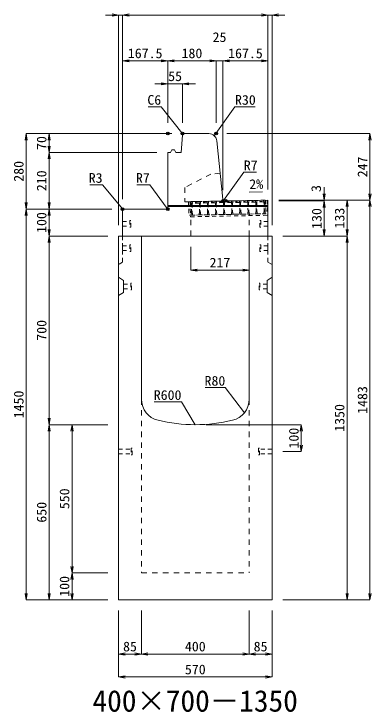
# Model space of a CAD drawing. Units: millimetres at full size; some dimension numbers follow another scale. Extents: x -18734 to 51600, y -18820 to 17820.
# Drawn here: x 46876 to 48203, y -7986 to -5396 of the extents above; entities that cross this region are included whole.
import ezdxf
from ezdxf.enums import TextEntityAlignment as Align

# ---------------------------------------------------------------- set-up
doc = ezdxf.new("R2010")
doc.units = ezdxf.units.MM
doc.header["$LTSCALE"] = 20
doc.header["$PDMODE"] = 32
doc.header["$PDSIZE"] = 10
doc.linetypes.add('USER1', pattern=[2, 1, -1])
doc.linetypes.add('USER2', pattern=[1.35, 0.75, -0.6])
for name, color, linetype, lineweight in [('インサート', 3, 'USER2', 9), ('グレーチング', 7, 'USER2', 5), ('受枠', 3, 'USER2', 9), ('寸法線', 7, 'Continuous', 13), ('引出線', 4, 'Continuous', 13), ('本体', 2, 'Continuous', 13), ('目地', 132, 'Continuous', 5)]:
    doc.layers.add(name, color=color, linetype=linetype, lineweight=lineweight)
doc.layers.add('作業エリア', color=11, linetype='Continuous')
doc.layers.add('文字', color=7, linetype='Continuous')
doc.styles.add('ＭＳ 明朝', font='')
doc.styles.get('ＭＳ 明朝').set_extended_font_data('MS Mincho')

# ---------------------------------------------------------------- blocks, each defined once
blk = doc.blocks.new('open_arrow')
at = {"color": 0, "linetype": 'Continuous', "lineweight": -2}
blk.add_lwpolyline([(7.5, 1.25), (0, 0), (7.5, -1.25)], dxfattribs=at)

msp = doc.modelspace()

# ---------------------------------------------------------------- linework, layer by layer
at = {"layer": 'インサート'}
for p, q in [((47310, -6162.5), (47307, -6162.5)), ((47307, -6162.5), (47307, -6187.5)), ((47310, -6187.5), (47310, -6162.5)), ((47790, -6162.5), (47793, -6162.5)), ((47790, -6187.5), (47790, -6162.5)), ((47793, -6162.5), (47793, -6187.5)), ((47280, -6166.5), (47307, -6166.5)), ((47280, -6166.5), (47280, -6183.5)), ((47280, -6183.5), (47307, -6183.5)), ((47307, -6187.5), (47310, -6187.5)), ((47793, -6187.5), (47790, -6187.5)), ((47820, -6166.5), (47793, -6166.5)), ((47820, -6183.5), (47793, -6183.5)), ((47820, -6166.5), (47820, -6183.5)), ((47280, -6256.5), (47307, -6256.5)), ((47280, -6256.5), (47280, -6273.5)), ((47310, -6252.5), (47307, -6252.5)), ((47307, -6252.5), (47307, -6277.5)), ((47310, -6277.5), (47310, -6252.5)), ((47790, -6252.5), (47793, -6252.5)), ((47790, -6277.5), (47790, -6252.5)), ((47793, -6252.5), (47793, -6277.5)), ((47820, -6256.5), (47793, -6256.5)), ((47820, -6256.5), (47820, -6273.5)), ((47280, -6273.5), (47307, -6273.5)), ((47307, -6277.5), (47310, -6277.5)), ((47793, -6277.5), (47790, -6277.5)), ((47820, -6273.5), (47793, -6273.5)), ((47313.2, -6394.5), (47310.2, -6394.5)), ((47310.2, -6394.5), (47310.2, -6419.5)), ((47313.2, -6419.5), (47313.2, -6394.5)), ((47786.8, -6394.5), (47789.8, -6394.5)), ((47786.8, -6419.5), (47786.8, -6394.5)), ((47789.8, -6394.5), (47789.8, -6419.5)), ((47283.2, -6398.5), (47310.2, -6398.5)), ((47283.2, -6398.5), (47283.2, -6415.5)), ((47283.2, -6415.5), (47310.2, -6415.5)), ((47310.2, -6419.5), (47313.2, -6419.5)), ((47789.8, -6419.5), (47786.8, -6419.5)), ((47816.8, -6398.5), (47789.8, -6398.5)), ((47816.8, -6415.5), (47789.8, -6415.5)), ((47816.8, -6398.5), (47816.8, -6415.5)), ((47265, -7011.5), (47312, -7011.5)), ((47265, -7011.5), (47265, -7028.5)), ((47315, -7007.5), (47312, -7007.5)), ((47312, -7007.5), (47312, -7032.5)), ((47315, -7032.5), (47315, -7007.5)), ((47788, -7007.5), (47785, -7007.5)), ((47785, -7007.5), (47785, -7032.5)), ((47788, -7032.5), (47788, -7007.5)), ((47835, -7011.5), (47788, -7011.5)), ((47835, -7028.5), (47835, -7011.5)), ((47265, -7028.5), (47312, -7028.5)), ((47312, -7032.5), (47315, -7032.5)), ((47785, -7032.5), (47788, -7032.5)), ((47835, -7028.5), (47788, -7028.5))]:
    msp.add_line(p, q, dxfattribs=at)
at = {"layer": 'グレーチング'}
for p, q in [((47533.97, -6092.54), (47808.92, -6087.21)), ((47564.08, -6097.95), (47538.97, -6092.44)), ((47564.08, -6097.95), (47539.08, -6098.44)), ((47594.07, -6097.37), (47568.96, -6091.86)), ((47594.07, -6097.37), (47569.08, -6097.86)), ((47624.07, -6096.79), (47598.96, -6091.28)), ((47624.07, -6096.79), (47599.07, -6097.28)), ((47654.06, -6096.21), (47628.95, -6090.7)), ((47654.06, -6096.21), (47629.07, -6096.7)), ((47684.06, -6095.63), (47658.95, -6090.12)), ((47684.06, -6095.63), (47659.06, -6096.12)), ((47714.05, -6095.05), (47688.94, -6089.54)), ((47714.05, -6095.05), (47689.06, -6095.54)), ((47744.05, -6094.47), (47718.93, -6088.96)), ((47744.05, -6094.47), (47719.05, -6094.95)), ((47774.04, -6093.89), (47748.93, -6088.38)), ((47774.04, -6093.89), (47749.05, -6094.37)), ((47804.04, -6093.31), (47778.92, -6087.8)), ((47804.04, -6093.31), (47779.04, -6093.79)), ((47534.94, -6142.53), (47809.89, -6137.21))]:
    msp.add_line(p, q, dxfattribs=at)
for points in [[(47533.97, -6092.54), (47538.97, -6092.44), (47539.08, -6098.44), (47538.1, -6099.46), (47538.8, -6135.45), (47539.82, -6136.43), (47539.94, -6142.43), (47534.94, -6142.53), (47534.82, -6136.53), (47535.8, -6135.51), (47535.1, -6099.52), (47534.09, -6098.53)], [(47568.8, -6134.87), (47569.81, -6135.85), (47569.93, -6141.85), (47564.93, -6141.95), (47564.82, -6135.95), (47565.8, -6134.93), (47565.1, -6098.93), (47564.08, -6097.95), (47563.96, -6091.96), (47568.96, -6091.86), (47569.08, -6097.86), (47568.1, -6098.88)], [(47598.79, -6134.29), (47599.81, -6135.27), (47599.92, -6141.27), (47594.93, -6141.37), (47594.81, -6135.37), (47595.79, -6134.35), (47595.09, -6098.35), (47594.07, -6097.37), (47593.96, -6091.38), (47598.96, -6091.28), (47599.07, -6097.28), (47598.09, -6098.3)], [(47628.78, -6133.71), (47629.8, -6134.69), (47629.92, -6140.69), (47624.92, -6140.79), (47624.8, -6134.79), (47625.78, -6133.77), (47625.09, -6097.77), (47624.07, -6096.79), (47623.95, -6090.79), (47628.95, -6090.7), (47629.07, -6096.7), (47628.09, -6097.72)], [(47658.78, -6133.13), (47659.8, -6134.11), (47659.91, -6140.11), (47654.91, -6140.2), (47654.8, -6134.21), (47655.78, -6133.19), (47655.08, -6097.19), (47654.06, -6096.21), (47653.95, -6090.21), (47658.95, -6090.12), (47659.06, -6096.12), (47658.08, -6097.14)], [(47685.77, -6132.61), (47685.08, -6096.61), (47684.06, -6095.63), (47683.94, -6089.63), (47688.94, -6089.54), (47689.06, -6095.54), (47688.08, -6096.55), (47688.77, -6132.55), (47689.79, -6133.53), (47689.91, -6139.53), (47684.91, -6139.62), (47684.79, -6133.63)], [(47715.77, -6132.03), (47715.07, -6096.03), (47714.05, -6095.05), (47713.94, -6089.05), (47718.93, -6088.96), (47719.05, -6094.95), (47718.07, -6095.97), (47718.77, -6131.97), (47719.79, -6132.95), (47719.9, -6138.95), (47714.9, -6139.04), (47714.79, -6133.04)], [(47749.05, -6094.37), (47748.06, -6095.39), (47748.76, -6131.39), (47749.78, -6132.37), (47749.9, -6138.37), (47744.9, -6138.46), (47744.78, -6132.46), (47745.76, -6131.44), (47745.07, -6095.45), (47744.05, -6094.47), (47743.93, -6088.47), (47748.93, -6088.38)], [(47779.04, -6093.79), (47778.06, -6094.81), (47778.76, -6130.81), (47779.78, -6131.79), (47779.89, -6137.79), (47774.89, -6137.88), (47774.78, -6131.88), (47775.76, -6130.86), (47775.06, -6094.87), (47774.04, -6093.89), (47773.92, -6087.89), (47778.92, -6087.8)], [(47804.89, -6137.3), (47804.77, -6131.3), (47805.75, -6130.28), (47805.05, -6094.29), (47804.04, -6093.31), (47803.92, -6087.31), (47808.92, -6087.21), (47809.03, -6093.21), (47808.05, -6094.23), (47808.75, -6130.23), (47809.77, -6131.21), (47809.89, -6137.21)]]:
    msp.add_lwpolyline(points, close=True, dxfattribs=at)
at = {"layer": '作業エリア'}
for p in [(47447.5, -5840), (47447.5, -5840), (47502.5, -5840), (47627.5, -5840), (47652.5, -6090), (47665, -6090), (47280, -6120), (47447.5, -6120)]:
    msp.add_point(p, dxfattribs=at)
at = {"layer": '受枠'}
for p, q in [((47524.97, -6092.71), (47817.92, -6087.04)), ((47817.92, -6087.04), (47819, -6143.03)), ((47524.97, -6092.71), (47525.94, -6142.7)), ((47530.97, -6092.59), (47532.05, -6148.58)), ((47811.92, -6087.16), (47812.89, -6137.15)), ((47812.89, -6137.15), (47525.94, -6142.7)), ((47532.05, -6148.58), (47819, -6143.03))]:
    msp.add_line(p, q, dxfattribs=at)
at = {"layer": '受枠', "linetype": 'Continuous'}
msp.add_line((47750.9, -6138.35), (47751.01, -6144.35), dxfattribs=at)
at = {"layer": '寸法線'}
for p, q in [((47328, -5400.05), (47217, -5400.05)), ((47265, -6180), (47265, -5400.05)), ((47280, -5400.05), (47820, -5400.05)), ((47280, -6083), (47280, -5400.05)), ((47280, -6083), (47280, -5400.05)), ((47772, -5400.05), (47883, -5400.05)), ((47820, -6047), (47820, -5400.05)), ((47820, -6047), (47820, -5400.05)), ((47835, -6180), (47835, -5400.05)), ((47280, -5570.05), (47447.5, -5570.05)), ((47280, -6083), (47280, -5570.05)), ((47447.5, -5800), (47447.5, -5570.05)), ((47447.5, -5570.05), (47627.5, -5570.05)), ((47447.5, -5800), (47447.5, -5570.05)), ((47579.5, -5570.05), (47700.5, -5570.05)), ((47627.5, -5800), (47627.5, -5570.05)), ((47627.5, -5800), (47627.5, -5570.05)), ((47652.5, -6050), (47652.5, -5570.05)), ((47652.5, -5570.05), (47820, -5570.05)), ((47652.5, -6050), (47652.5, -5570.05)), ((47820, -6047), (47820, -5570.05)), ((47399.5, -5655.05), (47550.5, -5655.05)), ((47447.5, -5800), (47447.5, -5655.05)), ((47502.5, -5800), (47502.5, -5655.05)), ((46922.06, -5840), (46922.06, -6120)), ((47462.5, -5840), (46922.06, -5840)), ((47007.06, -5910), (47007.06, -5840)), ((47462.5, -5840), (47007.06, -5840)), ((47667.5, -5840), (48198.78, -5840)), ((48198.78, -5840), (48198.78, -6087)), ((47007.06, -6120), (47007.06, -5910)), ((47407.5, -5910), (47007.06, -5910)), ((47407.5, -5910), (47007.06, -5910)), ((48028.78, -6039), (48028.78, -6138)), ((47860, -6087), (48028.78, -6087)), ((47860, -6087), (48113.78, -6087)), ((47860, -6087), (48198.78, -6087)), ((47860, -6087), (48198.78, -6087)), ((48113.78, -6087), (48113.78, -6220)), ((48198.78, -6087), (48198.78, -7570)), ((47860, -6090), (48028.78, -6090)), ((47860, -6090), (48028.78, -6090)), ((48028.78, -6090), (48028.78, -6220)), ((47240, -6120), (46922.06, -6120)), ((46922.06, -7570), (46922.06, -6120)), ((47240, -6120), (46922.06, -6120)), ((47007.06, -6220), (47007.06, -6120)), ((47240, -6120), (47007.06, -6120)), ((47240, -6120), (47007.06, -6120)), ((47007.06, -6220), (47007.06, -6920)), ((47225, -6220), (47007.06, -6220)), ((47225, -6220), (47007.06, -6220)), ((47875, -6220), (48028.78, -6220)), ((47875, -6220), (48113.78, -6220)), ((47875, -6220), (48113.78, -6220)), ((48113.78, -6220), (48113.78, -7570)), ((47533, -6260), (47533, -6346.67)), ((47533, -6346.67), (47750, -6346.67)), ((47225, -6920), (47007.06, -6920)), ((47007.06, -7570), (47007.06, -6920)), ((47225, -6920), (47007.06, -6920)), ((47092.06, -6920), (47092.06, -7470)), ((47225, -6920), (47092.06, -6920)), ((47590, -6920), (47943.78, -6920)), ((47943.78, -6920), (47943.78, -7020)), ((47875, -7020), (47943.78, -7020)), ((47225, -7470), (47092.06, -7470)), ((47092.06, -7470), (47092.06, -7570)), ((47225, -7470), (47092.06, -7470)), ((47225, -7570), (46922.06, -7570)), ((47225, -7570), (47007.06, -7570)), ((47225, -7570), (47092.06, -7570)), ((47875, -7570), (48113.78, -7570)), ((47875, -7570), (48198.78, -7570)), ((47265, -7610), (47265, -7771.16)), ((47265, -7610), (47265, -7856.16)), ((47350, -7610), (47350, -7771.16)), ((47350, -7610), (47350, -7771.16)), ((47750, -7610), (47750, -7771.16)), ((47750, -7610), (47750, -7771.16)), ((47835, -7610), (47835, -7771.16)), ((47835, -7610), (47835, -7856.16)), ((47265, -7771.16), (47350, -7771.16)), ((47350, -7771.16), (47750, -7771.16)), ((47750, -7771.16), (47835, -7771.16)), ((47265, -7856.16), (47835, -7856.16))]:
    msp.add_line(p, q, dxfattribs=at)
at = {"layer": '引出線'}
for points in [[(47505.29, -5842.99), (47423.41, -5740.07), (47375.07, -5740.07)], [(47620.48, -5847.76), (47697.4, -5740.07), (47772.08, -5740.07)], [(47654.14, -6088.19), (47730, -5982.98), (47777.93, -5982.98)], [(47280.88, -6120.88), (47205.62, -6029.7), (47157.89, -6029.7)], [(47445.45, -6117.95), (47380.97, -6029.7), (47333.04, -6029.7)], [(47751.14, -6056.74), (47799.85, -6055.77), (47751.11, -6056.74)], [(47732.76, -6875.58), (47661.5, -6782.47), (47586.83, -6782.47)], [(47550, -6920), (47498.63, -6835.25), (47397.63, -6835.25)]]:
    msp.add_lwpolyline(points, dxfattribs=at)
at = {"layer": '本体'}
for p, q in [((47497.5, -5910), (47502.07, -5845.98)), ((47502.07, -5845.98), (47508.5, -5840)), ((47600.35, -5840), (47508.5, -5840)), ((47651.87, -6083.7), (47630.2, -5867.01)), ((47457.5, -5910), (47462.5, -5900)), ((47462.5, -5900), (47472.5, -5900)), ((47472.5, -5900), (47477.5, -5910)), ((47447.5, -5910), (47447.5, -6113)), ((47447.5, -5910), (47457.5, -5910)), ((47477.5, -5910), (47497.5, -5910)), ((47665, -6090), (47820, -6087)), ((47820, -6220), (47820, -6087)), ((47665, -6090), (47658.83, -6090)), ((47280, -6123), (47280, -6220)), ((47440.5, -6120), (47283, -6120)), ((47265, -6220), (47265, -7570)), ((47350, -6220), (47265, -6220)), ((47820, -6220), (47280, -6220)), ((47350, -6220), (47350, -6825.96)), ((47750, -6825.96), (47750, -6220)), ((47835, -6220), (47750, -6220)), ((47835, -7570), (47835, -6220)), ((47265, -7570), (47835, -7570))]:
    msp.add_line(p, q, dxfattribs=at)
at = {"layer": '本体', "linetype": 'USER1'}
for p, q in [((47608, -5990), (47511, -6040)), ((47642.2, -5987), (47608, -5990)), ((47511, -6040), (47511, -6092.98)), ((47511, -6092.98), (47665, -6090)), ((47750, -6220), (47750, -6138.36)), ((47533, -6220), (47533, -6142.56))]:
    msp.add_line(p, q, dxfattribs=at)
at = {"layer": '本体', "linetype": 'USER2', "lineweight": 9}
for p, q in [((47280, -6220), (47280, -6317)), ((47820, -6220), (47820, -6317)), ((47280, -6317), (47265, -6326.5)), ((47820, -6317), (47835, -6326.5))]:
    msp.add_line(p, q, dxfattribs=at)
at = {"layer": '本体', "lineweight": 9}
for p, q in [((47265, -6373), (47283.2, -6384.5)), ((47283.2, -6384.5), (47283.2, -6429.5)), ((47835, -6373), (47816.8, -6384.5)), ((47816.8, -6384.5), (47816.8, -6429.5)), ((47265, -6441), (47283.2, -6429.5)), ((47835, -6441), (47816.8, -6429.5))]:
    msp.add_line(p, q, dxfattribs=at)
at = {"layer": '本体', "linetype": 'USER1', "lineweight": 15}
for p, q in [((47350, -6825.96), (47350, -7470)), ((47750, -6825.96), (47750, -7470)), ((47350, -7470), (47750, -7470))]:
    msp.add_line(p, q, dxfattribs=at)
at = {"layer": '本体'}
for centre, radius, start, end in [((47600.35, -5870), 30, 5.71059, 90), ((47658.83, -6083), 7, 185.71059, 270), ((47440.5, -6113), 7, 270, 0), ((47283, -6123), 3, 90, 180), ((47430, -6825.96), 80, 180, 256.65764), ((47670, -6825.96), 80, 283.34236, 0), ((47550, -6320), 600, 256.65764, 283.34236)]:
    msp.add_arc(centre, radius, start, end, dxfattribs=at)
at = {"layer": '目地'}
for p, q in [((47820, -6107), (47447.5, -6107)), ((47820, -6111), (47447.5, -6111))]:
    msp.add_line(p, q, dxfattribs=at)

# ---------------------------------------------------------------- block references
at = {"layer": '寸法線', "xscale": 3.2, "yscale": 3.2}
for p, rotation in [((47265, -5400.05), 180), ((47820, -5400.05), 180), ((47820, -5400.05), 180), ((47447.5, -5570.05), 180), ((47627.5, -5570.05), 180), ((47627.5, -5570.05), 180), ((47820, -5570.05), 180), ((47447.5, -5655.05), 180), ((46922.06, -5840), 270), ((47007.06, -5840), 270), ((48198.78, -5840), 270), ((47007.06, -5910), 90), ((47007.06, -5910), 270), ((48028.78, -6087), 90), ((48113.78, -6087), 270), ((48198.78, -6087), 90), ((48198.78, -6087), 270), ((46922.06, -6120), 90), ((47007.06, -6120), 90), ((48028.78, -6090), 270), ((48028.78, -6090), 270), ((46922.06, -6120), 270), ((47007.06, -6120), 270), ((47007.06, -6220), 90), ((48028.78, -6220), 90), ((48113.78, -6220), 90), ((47007.06, -6220), 270), ((48113.78, -6220), 270), ((47750, -6346.67), 180), ((47007.06, -6920), 90), ((47007.06, -6920), 270), ((47092.06, -6920), 270), ((47943.78, -6920), 270), ((47943.78, -7020), 90), ((47092.06, -7470), 90), ((47092.06, -7470), 270), ((46922.06, -7570), 90), ((47007.06, -7570), 90), ((47092.06, -7570), 90), ((48113.78, -7570), 90), ((48198.78, -7570), 90), ((47350, -7771.16), 180), ((47750, -7771.16), 180), ((47835, -7771.16), 180), ((47835, -7856.16), 180)]:
    msp.add_blockref('open_arrow', p, dxfattribs=dict(at, rotation=rotation))
for p in [(47280, -5400.05), (47280, -5400.05), (47835, -5400.05), (47280, -5570.05), (47447.5, -5570.05), (47652.5, -5570.05), (47652.5, -5570.05), (47502.5, -5655.05), (47533, -6346.67), (47265, -7771.16), (47350, -7771.16), (47750, -7771.16), (47265, -7856.16)]:
    msp.add_blockref('open_arrow', p, dxfattribs=at)
at = {"layer": '引出線', "xscale": 0.0533, "yscale": 0.0533}
for p, rotation in [((47505.29, -5842.99), 128.5), ((47620.48, -5847.76), 54.5), ((47751.14, -6056.74), 1.1), ((47654.14, -6088.19), 54.2), ((47280.88, -6120.88), 129.5), ((47445.45, -6117.95), 126.2), ((47732.76, -6875.58), 127.4), ((47550, -6920), 121.2)]:
    msp.add_blockref('open_arrow', p, dxfattribs=dict(at, rotation=rotation))

# ---------------------------------------------------------------- texts
at = {"layer": '寸法線', "style": 'ＭＳ 明朝', "width": 1.05}
for s, p in [('25', (47640, -5482.05)), ('167.5', (47363.75, -5542.05)), ('180', (47537.5, -5542.05)), ('167.5', (47736.25, -5542.05)), ('55', (47475, -5627.05)), ('217', (47641.5, -6318.67)), ('85', (47307.5, -7743.16)), ('400', (47550, -7743.16)), ('85', (47792.5, -7743.16)), ('570', (47550, -7828.16))]:
    msp.add_text(s, height=36.03, dxfattribs=at).set_placement(p, align=Align.MIDDLE_CENTER)
for s, p in [('70', (46979.06, -5875)), ('247', (48170.78, -5963.5)), ('280', (46894.06, -5980)), ('210', (46979.06, -6015)), ('3', (47998.78, -6043.66)), ('100', (46979.06, -6170)), ('130', (48000.78, -6155)), ('133', (48085.78, -6153.5)), ('700', (46979.06, -6570)), ('1483', (48170.78, -6828.5)), ('1450', (46894.06, -6845)), ('1350', (48085.78, -6895)), ('100', (47915.78, -6970)), ('550', (47064.06, -7195)), ('650', (46979.06, -7245)), ('100', (47064.06, -7520))]:
    msp.add_text(s, height=36.03, rotation=90, dxfattribs=at).set_placement(p, align=Align.MIDDLE_CENTER)
at = {"layer": '引出線', "style": 'ＭＳ 明朝', "width": 1.05}
for s, p in [('C6', (47423.41, -5696.87)), ('R3', (47205.62, -5986.5)), ('R7', (47380.97, -5986.5)), ('R80', (47661.5, -6739.27)), ('R600', (47498.63, -6792.05))]:
    msp.add_text(s, height=36.03, dxfattribs=at).set_placement(p, align=Align.TOP_RIGHT)
for s, p in [('R30', (47697.4, -5696.87)), ('R7', (47730, -5939.78))]:
    msp.add_text(s, height=36.03, dxfattribs=at).set_placement(p, align=Align.TOP_LEFT)
msp.add_text('2%', height=36.03, rotation=1.146, dxfattribs=at).set_placement((47750.17, -6009.85), align=Align.TOP_LEFT)
at = {"layer": '文字', "style": 'ＭＳ 明朝'}
msp.add_text('400×700－1350', height=80.06, dxfattribs=at).set_placement((47549.52, -7944.97), align=Align.MIDDLE_CENTER)

doc.saveas('drawing.dxf')
